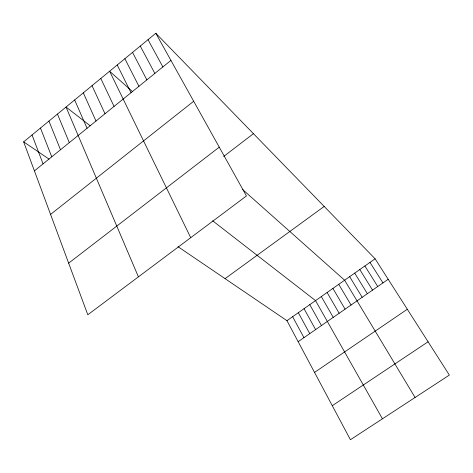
<?xml version="1.0" encoding="UTF-8"?>
<svg xmlns="http://www.w3.org/2000/svg" width="473" height="473" viewBox="0 0 473 473"><rect width="100%" height="100%" fill="white"/><g stroke="black" fill="none" stroke-linecap="round" stroke-linejoin="round"><path stroke-width="0.71" d="M155.812 33.276L246.439 195.958L87.801 314.764L23.65 141.853L155.812 33.276L375.113 258.802L449.35 375.089L350.428 439.724L286.957 320.682L178.025 246.699M34.411 170.865L170.93 60.408M50.57 214.411L193.682 101.252M68.656 263.159L219.253 147.162M223.694 156.462L253.439 133.67M225.059 278.644L324.2 206.441M286.957 320.682L375.113 258.802M298.156 341.689L388.185 279.277M314.533 372.405L407.324 309.253M332.283 405.698L428.089 341.784M23.65 141.853L49.103 159.141M90.266 125.842L66.031 107.04L138.418 276.859M212.631 220.779L315.538 300.621L382.444 418.806M132.546 91.632L109.606 71.24L190.714 237.694M242.543 189.442L344.616 280.205L415.069 397.486M369.992 262.397L382.953 282.901M364.884 265.98L377.738 286.52M359.799 269.551L372.535 290.126M354.72 273.116L367.355 293.721M349.659 276.664L362.182 297.304M338.763 284.32L351.049 305.02M332.921 288.418L345.089 309.153M327.109 292.497L339.153 313.268M321.315 296.565L333.234 317.371M309.78 304.659L321.457 325.536M304.044 308.686L315.603 329.592M298.327 312.7L309.768 333.642M148.019 39.685L162.866 66.93M292.633 316.697L303.95 337.675M140.262 46.052L154.848 73.421M132.541 52.397L146.867 79.878M124.86 58.705L138.926 86.305M117.215 64.99L131.027 92.696M100.796 78.477L114.058 106.425M92.028 85.678L105 113.751M83.313 92.838L96.001 121.035M74.651 99.957L87.05 128.278M57.458 114.082L69.306 142.633M48.938 121.082L60.509 149.752M40.459 128.047L51.758 156.829M32.034 134.971L43.061 163.871"/></g></svg>
